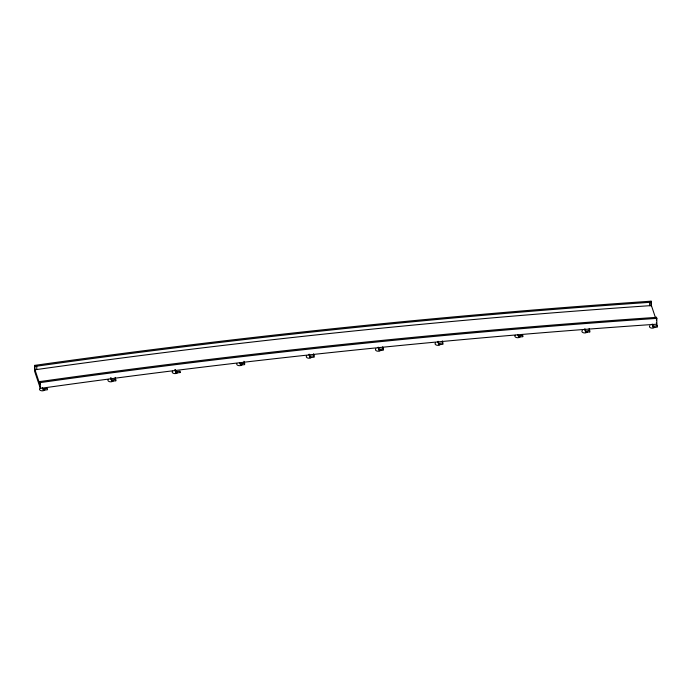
<?xml version="1.0" encoding="UTF-8"?>
<svg xmlns="http://www.w3.org/2000/svg" width="692" height="692" viewBox="0 0 692 692"><rect width="100%" height="100%" fill="white"/><g stroke="black" fill="none" stroke-linecap="round" stroke-linejoin="round"><path stroke-width="1.04" d="M34.661 365.376L34.6 371.189L40.352 388.394C244.968 359.572 450.639 338.276 656.794 324.193L656.855 318.381L656.492 317.282L654.684 317.472C449.739 331.503 245.271 352.686 41.849 381.301L40.049 381.491L40.006 384.838L34.955 369.718L34.661 365.376C239.276 336.554 444.947 315.258 651.103 301.176L651.397 305.509L655.445 317.611M34.955 369.718L36.754 369.528L36.788 366.172C240.219 337.558 444.679 316.374 649.632 302.343L651.432 302.162M40.352 388.394L40.049 381.491M43.388 390.202L43.406 388.861L47.428 388.446L47.419 389.786L43.388 390.202L42.221 387.624M115.175 377.391L115.841 380.773L111.81 381.188L111.144 377.815M176.114 371.639L180.136 371.215L180.128 372.555L176.097 372.979L175.431 369.597M240.6 365.056L240.617 363.715L244.639 363.291L244.631 364.632L240.6 365.056L239.432 362.47M313.537 353.802L314.203 357.176L310.172 357.6L309.506 354.217M382.702 346.804L383.368 350.187L379.346 350.602L378.68 347.22M442.309 340.897L442.975 344.279L438.953 344.694L438.287 341.32M518.749 337.09L518.766 335.75L522.789 335.335L522.78 336.675L518.749 337.09L517.581 334.513M589.143 328.527L589.809 331.909L585.787 332.324L585.121 328.951M36.754 369.528C240.185 340.905 444.645 319.73 649.598 305.7L649.632 302.343M651.051 306.02L651.103 301.176M656.353 322.567L657.383 327.1L653.36 327.524L652.694 324.141M656.457 320.638L656.492 317.282M40.413 382.589C245.029 353.768 450.7 332.463 656.855 318.381M34.989 366.362L36.788 366.172M649.598 305.7L651.397 305.509M310.189 356.259L314.211 355.835M379.363 349.261L383.385 348.846M438.97 343.353L442.992 342.938M111.827 379.856L115.849 379.432M585.795 330.984L589.826 330.568M653.378 326.183L657.4 325.759M653.36 327.524L651.951 324.237M589.108 330.733L589.809 331.909M585.787 332.324L584.377 329.037M522.079 335.499L522.78 336.675M438.953 344.694L437.543 341.407M379.346 350.602L377.936 347.315M310.172 357.6L308.77 354.313M179.427 371.388L180.128 372.555M176.097 372.979L174.695 369.692M115.14 379.597L115.841 380.773M111.81 381.188L110.409 377.91M243.956 361.259L244.639 363.291M654.788 327.108A2.733 1.574 0.6 0 1 650.982 327.973A2.733 1.574 0.6 0 1 649.944 325.673M587.214 331.909A2.733 1.574 0.6 0 1 583.408 332.774A2.733 1.574 0.6 0 1 582.37 330.482M520.176 336.675A2.733 1.574 0.6 0 1 516.37 337.54A2.733 1.574 0.6 0 1 515.332 335.248M440.38 344.279A2.733 1.574 0.6 0 1 436.574 345.144A2.733 1.574 0.6 0 1 435.536 342.851M380.92 349.789A2.733 1.574 0.6 0 1 377.296 351.138A2.733 1.574 0.6 0 1 375.929 348.759M311.279 357.548A2.733 1.574 0.6 0 1 307.49 357.946A2.733 1.574 0.6 0 1 306.755 355.749M177.524 372.564A2.733 1.574 0.6 0 1 173.718 373.429A2.733 1.574 0.6 0 1 172.68 371.128M242.174 364.234A2.733 1.574 0.6 0 1 238.896 365.644A2.733 1.574 0.6 0 1 236.863 363.577M113.237 380.773A2.733 1.574 0.6 0 1 109.431 381.647A2.733 1.574 0.6 0 1 108.393 379.346M44.816 389.786A2.733 1.574 0.6 0 1 41.338 390.738A2.733 1.574 0.6 0 1 39.652 388.722"/></g></svg>
